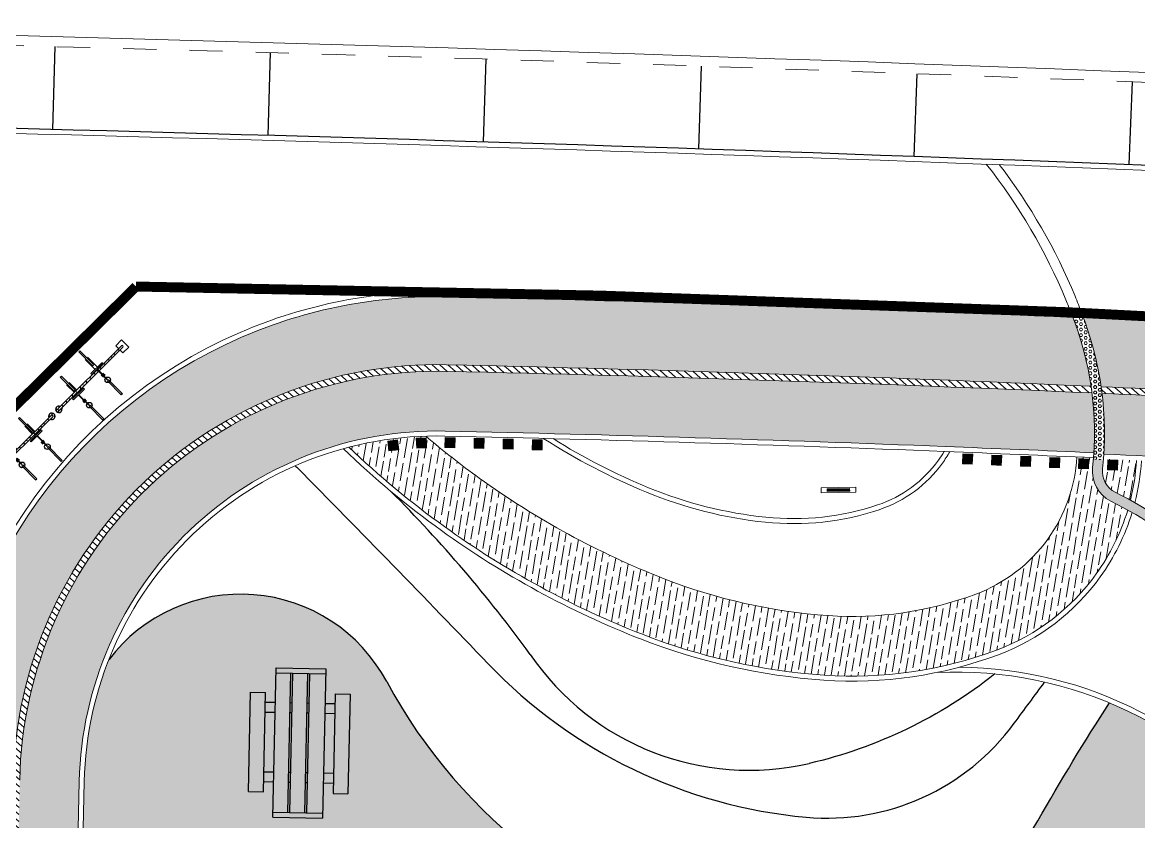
# Model space of a CAD drawing. Header units: inches. Extents: x 685564 to 685654, y 2762991 to 2763113.
# Drawn here: x 685582.05 to 685615.74, y 2763089.32 to 2763113.43 of the extents above; entities that cross this region are included whole.
import ezdxf

# ---------------------------------------------------------------- set-up
doc = ezdxf.new("R2010")
doc.units = ezdxf.units.IN
doc.header["$MEASUREMENT"] = 0
doc.linetypes.add('J24-02000-XREF-ROAD BASE-(180-188)$0$DASHED2', pattern=[0.375, 0.25, -0.125])
doc.linetypes.add('J24-02000-XREF-ROAD BASE-(180-188)$0$X-Road Base$0$1-1', pattern=[0.2, 0.1, -0.1])
for name, color, linetype, lineweight in [('BASE SITE$0$L-HS-PATTERN', 251, 'Continuous', 9), ('H - SEPERATION LINE', 214, 'Continuous', 5), ('HDB -HS- FURNITURE-DT-WOOD', 35, 'Continuous', 25), ('HDB -HS- FURNITURE-SIGNAGE', 10, 'Continuous', 9), ('HDB -HS-BASE- ASPHALT-COLOR (BLUE)', 253, 'Continuous', 9), ('HDB -HS-BASE- ASPHALT-COLOR (RED)', 253, 'Continuous', 9), ('HDB -HS-BASE- ASPHALT-COLOR (WHITE)', 253, 'Continuous', 9), ('HDB -HS-BASE- COLOR CONC. (BIEGE LIGHT)', 253, 'Continuous', 9), ('HDB -HS-BASE- CURB CONC. 10 CM', 150, 'Continuous', 20), ('HDB -HS-BASE- CURB CONC. 15 CM', 34, 'Continuous', 20), ('HDB -HS-BASE- EXISTING R-CURB', 253, 'Continuous', 20), ('HDB -HS-BASE- LIMIT OF WORK', 1, 'Continuous', 9), ('HDB -HS-BASE- SEPERATION LINE', 253, 'Continuous', 9), ('HDB -HS-BASE- TACTILE - (FIBER GLASS)', 253, 'Continuous', 9), ('HDB -PL-LAWN - Ps', 94, 'Continuous', 9), ('J24-02000-XREF-ROAD BASE-(180-188)$0$C-PARKING', 8, 'J24-02000-XREF-ROAD BASE-(180-188)$0$DASHED2', 15), ('J24-02000-XREF-ROAD BASE-(180-188)$0$C-RD-SHY', 253, 'Continuous', 9)]:
    doc.layers.add(name, color=color, linetype=linetype, lineweight=lineweight)
for name, color, linetype in [('BASE SITE$0$LS-SFT-GR BOUN', 1, 'Continuous'), ('HDB -PL-SEPERATION MOWING', 40, 'Continuous'), ('J24-02000-XREF-ROAD BASE-(180-188)$0$C-EXISTING ROAD', 253, 'Continuous'), ('J24-02000-XREF-ROAD BASE-(180-188)$0$C-PARKING LINE', 8, 'J24-02000-XREF-ROAD BASE-(180-188)$0$DASHED2')]:
    doc.layers.add(name, color=color, linetype=linetype)
pattern_1 = [(1e-09, (0, 0), (-1.6e-12, 0.082488919731), [0.047625, -0.09525]), (120.000000001, (0, 0), (-0.071437500017, -0.0412444598669), [0.047625, -0.09525]), (60.000000001, (0.047625, 0), (-0.0714375000186, 0.0412444598641), [0.047625, -0.09525])]
pattern_2 = [(170.39167, (685662.71354, 2762594.4559), (-0.04197171, -0.24793247), []), (260.39167, (685662.03736, 2762594.57037), (0.33368354, -0.31152596), [0.25146, -0.25146]), (260.39167, (685662.1125, 2762594.55766), (0.33368354, -0.31152596), [0.25146, -0.25146]), (170.39167, (685662.03036, 2762594.52905), (-0.41762696, -0.18433897), [-0.6858, 0.0762]), (170.39167, (685662.02337, 2762594.48773), (-0.41762696, -0.18433897), [-0.6858, 0.0762]), (170.39167, (685662.01637, 2762594.4464), (-0.41762696, -0.18433897), [-0.6858, 0.0762]), (170.39167, (685662.00938, 2762594.40509), (-0.41762696, -0.18433897), [-0.6858, 0.0762]), (170.39167, (685662.00238, 2762594.36376), (-0.41762696, -0.18433897), [-0.6858, 0.0762])]
pattern_3 = [(349.39167, (685662.7135, 2762594.4559), (0.1636598, 0.8738057), []), (349.39167, (685662.6726, 2762594.23745), (0.1636598, 0.8738057), []), (259.39167, (685662.7135, 2762594.4559), (0.8738057, -0.1636598), [-0.22225, 0.22225]), (259.39167, (685662.932, 2762594.415), (0.8738057, -0.1636598), [-0.22225, 0.22225]), (259.39167, (685663.1504, 2762594.3741), (0.8738057, -0.1636598), [0.22225, -0.22225]), (259.39167, (685663.3689, 2762594.3332), (0.8738057, -0.1636598), [0.22225, -0.22225]), (349.39167, (685662.6317, 2762594.019), (0.1636598, 0.8738057), [0.22225, -0.22225]), (349.39167, (685662.5908, 2762593.80055), (0.1636598, 0.8738057), [0.22225, -0.22225])]
pattern_4 = [(80.39167, (685662.71354, 2762594.4559), (-0.13042953, 0.42777113), [0.6, -0.12, 0.4, -0.18, 0.54, -0.16])]
pattern_5 = [(138.391672, (685662.71354, 2762594.4559), (-0.10541554, -0.118697626), [])]

# ---------------------------------------------------------------- blocks, each defined once
blk = doc.blocks.new('*U49')
at = {"layer": 'HDB -HS- FURNITURE-SIGNAGE'}
h = blk.add_hatch(dxfattribs=at)
h.set_pattern_fill('GOST_GROUND', color=256, scale=0.002, angle=46)
h.set_pattern_definition([(91, (0, 0), (0.0196479, 0.020346), [0.04]), (91, (0.004168, 0.004316), (0.0196479, 0.020346), [0.04]), (91, (0.008336, 0.008632), (0.0196479, 0.020346), [0.04])])
h.paths.add_polyline_path([(0.225, 0.025), (-0.225, 0.025), (-0.225, -0.025), (0.225, -0.025)])
for points in [[(0.35, 0.05), (-0.35, 0.05), (-0.35, -0.05), (0.35, -0.05)], [(0.225, 0.025), (-0.225, 0.025), (-0.225, -0.025), (0.225, -0.025)]]:
    blk.add_lwpolyline(points, close=True, dxfattribs=at)
blk = doc.blocks.new('BASE SITE$0$MARKERS')
at = {"extrusion": (8.12745e-05, 1.22441e-05, 1)}
blk.add_hatch(color=256, dxfattribs=at).paths.add_polyline_path([(0.022, -0.148), (0.319, -0.104), (0.274, 0.193), (-0.022, 0.148)])
blk.add_lwpolyline([(0.022, -0.148), (0.319, -0.104), (0.274, 0.193), (-0.022, 0.148)], close=True, dxfattribs=at)
blk = doc.blocks.new('BASE SITE$0$bike rack 44-flat-3-flat-1')
at = {"layer": 'BASE SITE$0$LS-SFT-GR BOUN', "ltscale": 50}
for p, q in [((0.575, 0.413), (0.575, 0.319)), ((0.647, 0.413), (0.647, 0.319)), ((-1.222, 0.154), (-1.472, 0.154)), ((-1.472, 0.154), (-1.472, -0.154)), ((-1.048, 0.03), (-1.347, 0.03)), ((-1.222, 0.154), (-1.222, 0.03)), ((-0.748, 0.03), (-1.048, 0.03)), ((-0.449, 0.03), (-0.748, 0.03)), ((-0.15, 0.03), (-0.449, 0.03)), ((-0.358, 0.261), (-0.358, 0.167)), ((-0.286, 0.261), (-0.286, 0.167)), ((-0.036, 0.03), (-0.15, 0.03)), ((0.15, 0.03), (-0.036, 0.03)), ((0.449, 0.03), (0.15, 0.03)), ((0.748, 0.03), (0.449, 0.03)), ((0.557, 0.03), (0.557, 0.067)), ((0.659, 0.03), (0.659, 0.067)), ((1.048, 0.03), (0.748, 0.03)), ((1.347, 0.03), (1.048, 0.03)), ((1.298, 0.048), (1.284, 0.048)), ((1.284, 0.037), (1.298, 0.037)), ((1.409, 0.048), (1.395, 0.048)), ((1.395, 0.037), (1.409, 0.037)), ((-1.472, -0.154), (-1.222, -0.154)), ((-1.347, -0.03), (-1.048, -0.03)), ((-1.222, -0.03), (-1.222, -0.154)), ((-1.048, -0.03), (-0.748, -0.03)), ((-0.748, -0.03), (-0.449, -0.03)), ((-0.449, -0.03), (-0.15, -0.03)), ((-0.375, -0.512), (-0.375, -0.085)), ((-0.274, -0.512), (-0.274, -0.085)), ((-0.15, -0.03), (-0.019, -0.03)), ((-0.019, -0.03), (0.15, -0.03)), ((0.15, -0.03), (0.449, -0.03)), ((0.449, -0.03), (0.748, -0.03)), ((0.557, -0.36), (0.557, -0.03)), ((0.659, -0.36), (0.659, -0.03)), ((0.748, -0.03), (1.048, -0.03)), ((1.048, -0.03), (1.347, -0.03)), ((1.298, -0.037), (1.284, -0.037)), ((1.284, -0.048), (1.298, -0.048)), ((1.409, -0.037), (1.395, -0.037)), ((1.395, -0.048), (1.409, -0.048))]:
    blk.add_line(p, q, dxfattribs=at)
at = {"layer": 'BASE SITE$0$LS-SFT-GR BOUN'}
for points in [[(-0.3, 0.425), (-0.347, 0.425), (-0.347, 1.016), (-0.3, 1.016)], [(0.632, 0.577), (0.585, 0.577), (0.585, 1.168), (0.632, 1.168)], [(-0.312, 0.394), (-0.328, 0.394), (-0.328, -0.023), (-0.312, -0.023)], [(0.62, 0.546), (0.605, 0.546), (0.605, 0.129), (0.62, 0.129)], [(0.833, 0.108), (0.369, 0.108), (0.369, 0.067), (0.833, 0.067)], [(-0.1, -0.045), (-0.564, -0.045), (-0.564, -0.085), (-0.1, -0.085)], [(-0.3, -0.81), (-0.347, -0.81), (-0.347, -0.219), (-0.3, -0.219)], [(0.632, -0.658), (0.585, -0.658), (0.585, -0.067), (0.632, -0.067)]]:
    blk.add_lwpolyline(points, close=True, dxfattribs=at)
at = {"layer": 'BASE SITE$0$LS-SFT-GR BOUN', "flags": 128}
for points in [[(-1.194, -0.003), (-1.195, -0.004), (-1.197, -0.005), (-1.198, -0.005), (-1.2, -0.004), (-1.201, -0.003), (-1.202, -0.002), (-1.202, 0), (-1.202, 0.002), (-1.201, 0.003), (-1.2, 0.004), (-1.198, 0.005), (-1.197, 0.005), (-1.195, 0.004), (-1.194, 0.003), (-1.193, 0.002), (-1.193, 0), (-1.193, -0.001), (-1.193, -0.003), (-1.194, -0.003)], [(-0.895, -0.003), (-0.896, -0.004), (-0.897, -0.005), (-0.899, -0.005), (-0.9, -0.004), (-0.902, -0.003), (-0.902, -0.002), (-0.903, 0), (-0.902, 0.002), (-0.902, 0.003), (-0.9, 0.004), (-0.899, 0.005), (-0.897, 0.005), (-0.896, 0.004), (-0.895, 0.003), (-0.894, 0.002), (-0.893, 0), (-0.893, -0.001), (-0.894, -0.002), (-0.895, -0.003)], [(-0.595, -0.003), (-0.596, -0.004), (-0.597, -0.005), (-0.599, -0.005), (-0.6, -0.004), (-0.602, -0.004), (-0.603, -0.002), (-0.603, -0.001), (-0.603, 0.001), (-0.603, 0.002), (-0.602, 0.003), (-0.6, 0.004), (-0.599, 0.005), (-0.597, 0.004), (-0.596, 0.004), (-0.595, 0.003), (-0.594, 0.001), (-0.594, 0), (-0.594, -0.002), (-0.595, -0.003)], [(-0.295, -0.003), (-0.297, -0.004), (-0.298, -0.005), (-0.3, -0.005), (-0.301, -0.004), (-0.302, -0.004), (-0.303, -0.002), (-0.304, -0.001), (-0.304, 0.001), (-0.303, 0.002), (-0.302, 0.003), (-0.301, 0.004), (-0.3, 0.005), (-0.298, 0.004), (-0.297, 0.004), (-0.296, 0.003), (-0.295, 0.001), (-0.295, 0), (-0.295, -0.002), (-0.295, -0.003)], [(0.004, -0.003), (0.003, -0.004), (0.001, -0.004), (0, -0.005), (-0.002, -0.004), (-0.003, -0.004), (-0.004, -0.002), (-0.005, -0.001), (-0.005, 0.001), (-0.004, 0.002), (-0.003, 0.003), (-0.002, 0.004), (0, 0.005), (0.001, 0.005), (0.003, 0.004), (0.004, 0.003), (0.004, 0.001), (0.005, 0), (0.004, -0.002), (0.004, -0.003)], [(0.303, -0.003), (0.302, -0.004), (0.301, -0.005), (0.299, -0.005), (0.297, -0.004), (0.296, -0.003), (0.295, -0.002), (0.295, -0.001), (0.295, 0.001), (0.295, 0.002), (0.296, 0.003), (0.297, 0.004), (0.299, 0.005), (0.301, 0.005), (0.302, 0.004), (0.303, 0.003), (0.304, 0.001), (0.304, 0), (0.304, -0.002), (0.303, -0.003)], [(0.602, -0.003), (0.601, -0.004), (0.599, -0.005), (0.597, -0.005), (0.596, -0.004), (0.595, -0.003), (0.594, -0.001), (0.594, 0), (0.594, 0.002), (0.595, 0.003), (0.596, 0.004), (0.598, 0.005), (0.599, 0.005), (0.601, 0.004), (0.602, 0.003), (0.603, 0.002), (0.603, 0.001), (0.603, -0.001), (0.603, -0.002), (0.602, -0.003)], [(0.901, -0.003), (0.9, -0.004), (0.898, -0.005), (0.897, -0.005), (0.895, -0.004), (0.894, -0.003), (0.893, -0.001), (0.893, 0), (0.893, 0.002), (0.894, 0.003), (0.895, 0.004), (0.897, 0.005), (0.898, 0.005), (0.9, 0.004), (0.901, 0.003), (0.902, 0.002), (0.903, 0.001), (0.902, -0.001), (0.902, -0.002), (0.901, -0.003)], [(1.2, -0.003), (1.199, -0.004), (1.198, -0.005), (1.196, -0.005), (1.195, -0.004), (1.193, -0.003), (1.193, -0.001), (1.192, 0), (1.193, 0.002), (1.194, 0.003), (1.195, 0.004), (1.196, 0.005), (1.198, 0.005), (1.199, 0.004), (1.2, 0.003), (1.201, 0.002), (1.202, 0.001), (1.202, -0.001), (1.201, -0.002), (1.2, -0.003)]]:
    blk.add_lwpolyline(points, dxfattribs=at)
at = {"layer": 'BASE SITE$0$LS-SFT-GR BOUN', "ltscale": 50}
for centre in [(-0.326, 0.406), (0.607, 0.558)]:
    blk.add_circle(centre, 0.0845, dxfattribs=at)
for centre, radius, start, end in [((-1.347, 0), 0.0296, 90.0019, 270.0019), ((-1.048, 0), 0.0296, 270.0019, 90.0019), ((-0.748, 0), 0.0296, 90.0019, 270.0019), ((-0.449, 0), 0.0296, 270.0019, 90.0019), ((-0.15, 0), 0.0296, 90.0019, 270.0019), ((0.15, 0), 0.0296, 270.0019, 90.0019), ((0.449, 0), 0.0296, 90.0019, 270.0019), ((0.748, 0), 0.0296, 270.0019, 90.0019), ((1.048, 0), 0.0296, 90.0019, 270.0019), ((1.347, 0), 0.0974, 197.7052, 162.2986), ((1.284, 0.043), 0.00546, 90.0019, 270.0019), ((1.298, 0.043), 0.00546, 270.0019, 90.0019), ((1.347, 0), 0.0296, 270.0019, 90.0019), ((1.395, 0.043), 0.00546, 90.0019, 270.0019), ((1.409, 0.043), 0.00546, 270.0019, 90.0019), ((1.284, -0.043), 0.00546, 90.0019, 270.0019), ((1.298, -0.043), 0.00546, 270.0019, 90.0019), ((1.395, -0.043), 0.00546, 90.0019, 270.0019), ((1.409, -0.043), 0.00546, 270.0019, 90.0019)]:
    blk.add_arc(centre, radius, start, end, dxfattribs=at)
blk = doc.blocks.new('BASE SITE$0$bike rack 44-flat-4-flat-1')
at = {"layer": 'BASE SITE$0$LS-SFT-GR BOUN', "ltscale": 50}
for p, q in [((-0.497, 0.413), (-0.497, 0.319)), ((-0.425, 0.413), (-0.425, 0.319)), ((-1.26, 0.048), (-1.245, 0.048)), ((-1.245, 0.037), (-1.26, 0.037)), ((-1.197, 0.03), (-0.898, 0.03)), ((-1.149, 0.048), (-1.135, 0.048)), ((-1.135, 0.037), (-1.149, 0.037)), ((-0.898, 0.03), (-0.599, 0.03)), ((-0.599, 0.03), (-0.299, 0.03)), ((-0.509, 0.03), (-0.509, 0.067)), ((-0.408, 0.03), (-0.408, 0.067)), ((-0.299, 0.03), (0, 0.03)), ((0, 0.03), (0.186, 0.03)), ((0.186, 0.03), (0.299, 0.03)), ((0.299, 0.03), (0.599, 0.03)), ((0.435, 0.261), (0.435, 0.167)), ((0.507, 0.261), (0.507, 0.167)), ((0.599, 0.03), (0.898, 0.03)), ((0.898, 0.03), (1.197, 0.03)), ((1.197, 0.03), (1.496, 0.03)), ((1.372, 0.154), (1.621, 0.154)), ((1.372, 0.154), (1.372, 0.03)), ((1.621, 0.154), (1.621, -0.154)), ((-1.26, -0.037), (-1.245, -0.037)), ((-1.245, -0.048), (-1.26, -0.048)), ((-0.898, -0.03), (-1.197, -0.03)), ((-1.149, -0.037), (-1.135, -0.037)), ((-1.135, -0.048), (-1.149, -0.048)), ((-0.599, -0.03), (-0.898, -0.03)), ((-0.299, -0.03), (-0.599, -0.03)), ((-0.509, -0.36), (-0.509, -0.03)), ((-0.408, -0.36), (-0.408, -0.03)), ((0, -0.03), (-0.299, -0.03)), ((0.168, -0.03), (0, -0.03)), ((0.299, -0.03), (0.168, -0.03)), ((0.599, -0.03), (0.299, -0.03)), ((0.424, -0.512), (0.424, -0.085)), ((0.525, -0.512), (0.525, -0.085)), ((0.898, -0.03), (0.599, -0.03)), ((1.197, -0.03), (0.898, -0.03)), ((1.496, -0.03), (1.197, -0.03)), ((1.372, -0.03), (1.372, -0.154)), ((1.621, -0.154), (1.372, -0.154))]:
    blk.add_line(p, q, dxfattribs=at)
at = {"layer": 'BASE SITE$0$LS-SFT-GR BOUN'}
for points in [[(-0.483, 0.577), (-0.436, 0.577), (-0.436, 1.168), (-0.483, 1.168)], [(0.45, 0.425), (0.497, 0.425), (0.497, 1.016), (0.45, 1.016)], [(-0.471, 0.546), (-0.455, 0.546), (-0.455, 0.129), (-0.471, 0.129)], [(0.462, 0.394), (0.477, 0.394), (0.477, -0.023), (0.462, -0.023)], [(-0.683, 0.108), (-0.219, 0.108), (-0.219, 0.067), (-0.683, 0.067)], [(-0.483, -0.658), (-0.436, -0.658), (-0.436, -0.067), (-0.483, -0.067)], [(0.25, -0.044), (0.713, -0.044), (0.713, -0.085), (0.25, -0.085)], [(0.45, -0.81), (0.497, -0.81), (0.497, -0.219), (0.45, -0.219)]]:
    blk.add_lwpolyline(points, close=True, dxfattribs=at)
at = {"layer": 'BASE SITE$0$LS-SFT-GR BOUN', "flags": 128}
for points in [[(-1.051, -0.003), (-1.049, -0.004), (-1.048, -0.005), (-1.046, -0.005), (-1.045, -0.004), (-1.044, -0.003), (-1.043, -0.002), (-1.043, 0), (-1.043, 0.002), (-1.044, 0.003), (-1.045, 0.004), (-1.047, 0.005), (-1.048, 0.005), (-1.05, 0.004), (-1.051, 0.003), (-1.052, 0.002), (-1.052, 0), (-1.052, -0.001), (-1.051, -0.003), (-1.051, -0.003)], [(-0.751, -0.003), (-0.75, -0.004), (-0.749, -0.005), (-0.747, -0.005), (-0.746, -0.004), (-0.745, -0.003), (-0.744, -0.001), (-0.744, 0), (-0.744, 0.002), (-0.745, 0.003), (-0.746, 0.004), (-0.747, 0.005), (-0.749, 0.005), (-0.75, 0.004), (-0.752, 0.003), (-0.752, 0.002), (-0.753, 0), (-0.753, -0.001), (-0.752, -0.002), (-0.751, -0.003)], [(-0.452, -0.003), (-0.451, -0.004), (-0.449, -0.005), (-0.448, -0.005), (-0.446, -0.004), (-0.445, -0.003), (-0.445, -0.002), (-0.444, 0), (-0.445, 0.002), (-0.445, 0.003), (-0.446, 0.004), (-0.448, 0.005), (-0.45, 0.005), (-0.451, 0.004), (-0.452, 0.003), (-0.453, 0.002), (-0.454, 0), (-0.453, -0.001), (-0.453, -0.003), (-0.452, -0.003)], [(-0.153, -0.003), (-0.152, -0.004), (-0.151, -0.005), (-0.149, -0.005), (-0.148, -0.004), (-0.147, -0.004), (-0.146, -0.002), (-0.145, -0.001), (-0.145, 0.001), (-0.146, 0.002), (-0.146, 0.003), (-0.148, 0.004), (-0.149, 0.005), (-0.151, 0.005), (-0.152, 0.004), (-0.153, 0.003), (-0.154, 0.001), (-0.154, 0), (-0.154, -0.002), (-0.153, -0.003)], [(0.146, -0.003), (0.147, -0.004), (0.148, -0.004), (0.15, -0.005), (0.151, -0.004), (0.153, -0.004), (0.154, -0.002), (0.154, -0.001), (0.154, 0.001), (0.154, 0.002), (0.153, 0.003), (0.151, 0.004), (0.15, 0.005), (0.148, 0.005), (0.147, 0.004), (0.146, 0.003), (0.145, 0.001), (0.145, 0), (0.145, -0.002), (0.146, -0.003)], [(0.445, -0.003), (0.446, -0.004), (0.448, -0.004), (0.449, -0.005), (0.451, -0.004), (0.452, -0.003), (0.453, -0.002), (0.454, -0.001), (0.454, 0.001), (0.453, 0.002), (0.452, 0.003), (0.451, 0.004), (0.449, 0.005), (0.448, 0.005), (0.446, 0.004), (0.445, 0.003), (0.444, 0.001), (0.444, 0), (0.445, -0.002), (0.445, -0.003)], [(0.744, -0.003), (0.745, -0.004), (0.747, -0.004), (0.748, -0.005), (0.75, -0.004), (0.751, -0.004), (0.752, -0.002), (0.753, -0.001), (0.753, 0.001), (0.752, 0.002), (0.751, 0.003), (0.75, 0.004), (0.749, 0.005), (0.747, 0.005), (0.746, 0.004), (0.744, 0.003), (0.744, 0.001), (0.744, 0), (0.744, -0.002), (0.744, -0.003)], [(1.044, -0.003), (1.046, -0.004), (1.047, -0.005), (1.049, -0.005), (1.05, -0.004), (1.051, -0.003), (1.052, -0.001), (1.052, 0), (1.052, 0.002), (1.051, 0.003), (1.05, 0.004), (1.049, 0.005), (1.047, 0.005), (1.045, 0.004), (1.044, 0.003), (1.043, 0.002), (1.043, 0.001), (1.043, -0.001), (1.044, -0.002), (1.044, -0.003)], [(1.344, -0.003), (1.345, -0.004), (1.346, -0.005), (1.348, -0.005), (1.349, -0.004), (1.35, -0.003), (1.351, -0.001), (1.351, 0), (1.351, 0.002), (1.35, 0.003), (1.349, 0.004), (1.348, 0.005), (1.346, 0.005), (1.345, 0.004), (1.343, 0.003), (1.343, 0.002), (1.342, 0.001), (1.342, -0.001), (1.343, -0.002), (1.344, -0.003)]]:
    blk.add_lwpolyline(points, dxfattribs=at)
at = {"layer": 'BASE SITE$0$LS-SFT-GR BOUN', "ltscale": 50}
for centre in [(-0.457, 0.558), (0.475, 0.406)]:
    blk.add_circle(centre, 0.0845, dxfattribs=at)
for centre, radius, start, end in [((-1.197, 0), 0.0974, 17.7052, 342.2986), ((-1.26, 0.043), 0.00546, 90.0019, 270.0019), ((-1.245, 0.043), 0.00546, 270.0019, 90.0019), ((-1.197, 0), 0.0296, 90.0019, 270.0019), ((-1.149, 0.043), 0.00546, 90.0019, 270.0019), ((-1.135, 0.043), 0.00546, 270.0019, 90.0019), ((-0.898, 0), 0.0296, 270.0019, 90.0019), ((-0.599, 0), 0.0296, 90.0019, 270.0019), ((-0.299, 0), 0.0296, 270.0019, 90.0019), ((0, 0), 0.0296, 90.0019, 270.0019), ((0.299, 0), 0.0296, 270.0019, 90.0019), ((0.599, 0), 0.0296, 90.0019, 270.0019), ((0.898, 0), 0.0296, 270.0019, 90.0019), ((1.197, 0), 0.0296, 90.0019, 270.0019), ((1.496, 0), 0.0296, 270.0019, 90.0019), ((-1.26, -0.043), 0.00546, 90.0019, 270.0019), ((-1.245, -0.043), 0.00546, 270.0019, 90.0019), ((-1.149, -0.043), 0.00546, 90.0019, 270.0019), ((-1.135, -0.043), 0.00546, 270.0019, 90.0019)]:
    blk.add_arc(centre, radius, start, end, dxfattribs=at)
blk = doc.blocks.new('BASE SITE$0$SE1')
at = {"layer": 'HDB -HS- FURNITURE-DT-WOOD'}
for p, q in [((-0.5, 1), (0.5, 1)), ((-0.5, 0.85), (0.5, 0.85)), ((-0.75, 0.75), (0.75, 0.75)), ((-0.7, 0.6), (0.7, 0.6)), ((-0.7, 0.58), (0.7, 0.58)), ((-0.7, 0.43), (0.7, 0.43)), ((-0.7, 0.41), (0.7, 0.41)), ((0.75, 0.25), (-0.75, 0.25)), ((0.5, 0.15), (-0.5, 0.15)), ((0.5, 0), (-0.5, 0))]:
    blk.add_line(p, q, dxfattribs=at)
for points in [[(-0.5, 1), (-0.5, 0.85)], [(0.5, 1), (0.5, 0.85)], [(-0.4, 0.75), (-0.4, 0.85)], [(-0.3, 0.75), (-0.3, 0.85)], [(0.3, 0.75), (0.3, 0.85)], [(0.4, 0.75), (0.4, 0.85)], [(-0.75, 0.75), (-0.75, 0.25)], [(-0.7, 0.75), (-0.7, 0.25)], [(0.7, 0.75), (0.7, 0.25)], [(0.75, 0.75), (0.75, 0.25)], [(-0.4, 0.58), (-0.4, 0.6)], [(-0.3, 0.58), (-0.3, 0.6)], [(0.3, 0.58), (0.3, 0.6)], [(0.4, 0.58), (0.4, 0.6)], [(-0.4, 0.41), (-0.4, 0.43)], [(-0.3, 0.41), (-0.3, 0.43)], [(0.3, 0.41), (0.3, 0.43)], [(0.4, 0.41), (0.4, 0.43)], [(-0.4, 0.15), (-0.4, 0.25)], [(-0.3, 0.15), (-0.3, 0.25)], [(0.3, 0.15), (0.3, 0.25)], [(0.4, 0.15), (0.4, 0.25)], [(-0.5, 0.15), (-0.5, 0)], [(0.5, 0.15), (0.5, 0)]]:
    blk.add_lwpolyline(points, dxfattribs=at)

msp = doc.modelspace()

# ---------------------------------------------------------------- hatches: boundary and pattern name
at = {"layer": 'HDB -HS-BASE- ASPHALT-COLOR (BLUE)'}
h = msp.add_hatch(dxfattribs=at)
h.set_pattern_fill('BOX', color=256, scale=0.035, angle=224)
h.set_pattern_definition(pattern_3)
h.paths.add_polyline_path([(685594.857, 2763103.104, -0.005559), (685614.306, 2763102.455, 0.056241), (685613.754, 2763104.531, 0.005375), (685594.902, 2763105.153, 0.1078), (685588.69, 2763103.942, 0.293585), (685579.725, 2763090.623), (685578.166, 2763017.308), (685580.174, 2763015.318), (685581.775, 2763090.579, -0.414503)])
h = msp.add_hatch(dxfattribs=at)
h.set_pattern_fill('BOX', color=256, scale=0.035, angle=224)
h.set_pattern_definition(pattern_3)
h.paths.add_polyline_path([(685614.076, 2763104.517, -0.054593), (685614.61, 2763102.441, -0.001573), (685620.112, 2763102.177, -0.40059), (685632.258, 2763089.337, -0.000516), (685632.059, 2763052.672, -0.002999), (685631.893, 2763030.165, 0.003689), (685631.823, 2763015.737), (685633.87, 2763017.802, -0.003161), (685633.943, 2763030.139, 0.002998), (685634.109, 2763052.664, 0.000516), (685634.308, 2763089.328, 0.40059), (685620.217, 2763104.224, 0.001752)])
at = {"layer": 'HDB -HS-BASE- ASPHALT-COLOR (RED)'}
h = msp.add_hatch(dxfattribs=at)
h.set_pattern_fill('BRSTONE', color=256, scale=0.03, angle=135)
h.set_pattern_definition(pattern_2)
h.paths.add_polyline_path([(685594.812, 2763101.104, -0.004322), (685609.9, 2763100.638, -0.001287), (685614.392, 2763100.449, 0.04721), (685614.334, 2763102.253, 0.005569), (685594.852, 2763102.904, 0.414503), (685581.975, 2763090.575), (685580.37, 2763015.124), (685582.133, 2763013.376), (685583.774, 2763090.537, -0.414503)])
h = msp.add_hatch(dxfattribs=at)
h.set_pattern_fill('BRSTONE', color=256, scale=0.03, angle=135)
h.set_pattern_definition(pattern_2)
h.paths.add_polyline_path([(685632.058, 2763089.338, 0.40059), (685620.102, 2763101.977, 0.001563), (685614.637, 2763102.24, -0.04658), (685614.69, 2763100.41, -0.001525), (685620.01, 2763100.154, -0.40059), (685630.258, 2763089.321, -0.000516), (685630.059, 2763052.665, -0.002998), (685629.894, 2763030.189, 0.004201), (685629.83, 2763013.727), (685631.624, 2763015.536, -0.00374), (685631.693, 2763030.167, 0.002999), (685631.859, 2763052.673, 0.000516)])
at = {"layer": 'HDB -HS-BASE- ASPHALT-COLOR (WHITE)'}
h = msp.add_hatch(dxfattribs=at)
h.set_pattern_fill('ANSI31', color=256, scale=0.05, angle=58)
h.set_pattern_definition(pattern_5)
h.paths.add_polyline_path([(685581.975, 2763090.575, -0.414503), (685594.852, 2763102.904, -0.005569), (685614.334, 2763102.253, 0.005306), (685614.306, 2763102.455, 0.005559), (685594.857, 2763103.104, 0.414499), (685581.775, 2763090.579), (685580.174, 2763015.318), (685580.37, 2763015.124)])
h = msp.add_hatch(dxfattribs=at)
h.set_pattern_fill('ANSI31', color=256, scale=0.05, angle=58)
h.set_pattern_definition(pattern_5)
edge = h.paths.add_edge_path()
edge.add_arc((686609.564, 2763018.206), 977.943, 179.299129, 180.156355)
edge.add_line((685631.624, 2763015.537), (685631.823, 2763015.739))
edge.add_arc((686609.564, 2763018.206), 977.743, 179.299129, 180.144595, ccw=False)
edge.add_arc((683754.738, 2763055.21), 1877.323, 359.235649, 359.922721)
edge.add_arc((667863.193, 2763167.423), 17769.236, 359.630007, 359.7482154)
edge.add_arc((685619.458, 2763089.393), 12.8, 359.7482, 447.0705)
edge.add_arc((685575.382, 2762228.124), 875.196, 87.07045, 87.431042)
edge.add_arc((685604.866, 2763101.041), 9.844, 366.9939, 368.1764, ccw=False)
edge.add_arc((685575.382, 2762228.124), 874.996, 87.07045, 87.428697, ccw=False)
edge.add_arc((685619.458, 2763089.393), 12.6, -0.2518, 87.0705, ccw=False)
edge.add_arc((667863.193, 2763167.423), 17769.036, 359.630007, 359.7482154, ccw=False)
edge.add_arc((683754.665, 2763055.21), 1877.195, 359.235656, 359.922732, ccw=False)
edge.add_arc((685631.894, 2763030.166), 0.201, 179.2357, 179.299)
at = {"layer": 'HDB -HS-BASE- COLOR CONC. (BIEGE LIGHT)'}
h = msp.add_hatch(dxfattribs=at)
h.set_pattern_fill('MUDSTONE', color=256, scale=2, angle=45, pattern_type=2)
h.set_pattern_definition(pattern_4)
h.paths.add_polyline_path([(685610.825, 2763096.185, -0.107107), (685606.371, 2763095.539, -0.076001), (685601.421, 2763096.651, -0.062871), (685595.843, 2763099.685, -0.020262), (685594.226, 2763100.951, 0.055145), (685591.908, 2763100.618, 0.034554), (685594.791, 2763098.224, 0.062871), (685600.766, 2763094.974, 0.076001), (685606.247, 2763093.743, 0.107107), (685611.455, 2763094.499, 0.14843), (685614.462, 2763096.795, 0.082985), (685615.411, 2763098.721, 0.011155), (685614.9, 2763098.991, -0.402572), (685614.435, 2763100.297, 0.000159), (685613.88, 2763100.321, -0.14214), (685613.001, 2763097.847, -0.14843)])
h = msp.add_hatch(dxfattribs=at)
h.set_pattern_fill('MUDSTONE', color=256, scale=2, angle=45, pattern_type=2)
h.set_pattern_definition(pattern_4)
h.paths.add_polyline_path([(685614.679, 2763100.26, -0.007704), (685614.651, 2763099.958, 0.312507), (685615.034, 2763099.259, -0.009776), (685615.493, 2763099.018, 0.046574), (685615.677, 2763100.215, 0.000286)])
at = {"layer": 'HDB -HS-BASE- TACTILE - (FIBER GLASS)'}
h = msp.add_hatch(dxfattribs=at)
h.set_pattern_fill('HEX', color=256, scale=0.015)
h.set_pattern_definition(pattern_1)
edge = h.paths.add_edge_path()
edge.add_arc((685604.866, 2763101.041), 9.844, -4.6912, 21.6413, ccw=False)
edge.add_arc((685575.382, 2762228.124), 872.996, 87.420153, 87.439856)
edge.add_arc((685604.829, 2763101.045), 9.581, 355.2378, 382.3238)
edge.add_line((685613.692, 2763104.684), (685614.016, 2763104.671))
h = msp.add_hatch(dxfattribs=at)
h.set_pattern_fill('HEX', color=256, scale=0.015)
h.set_pattern_definition(pattern_1)
edge = h.paths.add_edge_path()
edge.add_line((685614.334, 2763102.253), (685614.637, 2763102.24))
edge.add_arc((685604.866, 2763101.041), 9.844, -3.5268, 6.9939, ccw=False)
edge.add_line((685614.692, 2763100.435), (685614.392, 2763100.449))
edge.add_arc((685604.829, 2763101.045), 9.581, 356.4344, 367.2462)
edge = h.paths.add_edge_path()
edge.add_line((685613.773, 2763104.48), (685614.095, 2763104.466))
edge.add_arc((685604.866, 2763101.041), 9.844, 8.1764, 20.3596, ccw=False)
edge.add_line((685614.61, 2763102.441), (685614.306, 2763102.455))
edge.add_arc((685604.829, 2763101.045), 9.581, 8.4622, 21.0117)
h = msp.add_hatch(dxfattribs=at)
h.set_pattern_fill('HEX', color=256, scale=0.015)
h.set_pattern_definition(pattern_1)
edge = h.paths.add_edge_path()
edge.add_line((685598.712, 2763010.655), (685598.392, 2763010.66))
edge.add_arc((685605.486, 2763007.959), 7.59, 136.963, 159.1552, ccw=False)
edge.add_arc((685588.498, 2763034.257), 24.017, 294.0465, 298.4461, ccw=False)
edge.add_arc((685594.698, 2763020.36), 8.8, 194.4714, 294.0465, ccw=False)
edge.add_arc((685609.433, 2763024.163), 24.017, 178.8261, 194.4714, ccw=False)
edge.add_arc((685630.102, 2763023.739), 44.691, 164.9812, 178.8261, ccw=False)
edge.add_arc((685659.533, 2763015.843), 75.163, 154.25893, 164.98121, ccw=False)
edge.add_arc((685659.533, 2763015.843), 75.163, 143.53665, 154.25893, ccw=False)
edge.add_arc((685635.026, 2763033.953), 44.691, 129.6918, 143.5366, ccw=False)
edge.add_arc((685621.823, 2763049.861), 24.017, 114.0465, 129.6918, ccw=False)
edge.add_arc((685615.622, 2763063.757), 8.8, 14.4714, 114.0465, ccw=False)
edge.add_arc((685600.888, 2763059.954), 24.017, -1.1739, 14.4714, ccw=False)
edge.add_arc((685580.219, 2763060.378), 44.691, 352.0667, 358.8261, ccw=False)
edge.add_arc((685569.559, 2763069.131), 56.913, 344.8013, 381.0221)
edge.add_arc((685603.416, 2763082.132), 20.646, 21.0497, 36.8277)
edge.add_arc((685609.1, 2763087.393), 12.968, 33.2722, 63.4347)
edge.add_arc((685615.347, 2763099.885), 1, 173.4015, 243.4347, ccw=False)
edge.add_arc((685604.829, 2763101.045), 9.581, 353.7431, 355.2379)
edge.add_arc((685575.382, 2762228.124), 872.996, 87.420156, 87.439859, ccw=False)
edge.add_arc((685604.866, 2763101.041), 9.844, 353.7312, 355.3088, ccw=False)
edge.add_arc((685615.347, 2763099.885), 0.7, 173.4015, 243.4347)
edge.add_arc((685609.1, 2763087.393), 13.268, 33.2722, 63.4347, ccw=False)
edge.add_arc((685603.444, 2763082.144), 20.916, 21.0438, 36.7937, ccw=False)
edge.add_arc((685569.559, 2763069.131), 57.213, -17.6839, 21.0221, ccw=False)
edge.add_arc((685580.219, 2763060.378), 44.691, 344.9812, 348.87, ccw=False)
edge.add_arc((685550.788, 2763068.274), 75.163, 334.25893, 344.98121, ccw=False)
edge.add_arc((685550.788, 2763068.274), 75.163, 323.53665, 334.25893, ccw=False)
edge.add_arc((685575.295, 2763050.165), 44.691, 309.6918, 323.5366, ccw=False)
edge.add_arc((685588.498, 2763034.257), 24.017, 302.8619, 309.6918, ccw=False)
edge.add_arc((685605.486, 2763007.959), 7.29, 122.8619, 158.2945)
edge = h.paths.add_edge_path(flags=16)
edge.add_arc((685588.498, 2763034.257), 23.717, 294.0465, 309.6918)
edge.add_arc((685575.295, 2763050.165), 44.391, 309.6918, 323.5366)
edge.add_arc((685550.788, 2763068.274), 74.863, 323.53665, 334.25893)
edge.add_arc((685550.788, 2763068.274), 74.863, 334.25893, 344.98121)
edge.add_arc((685580.219, 2763060.378), 44.391, 344.9812, 358.8261)
edge.add_arc((685600.888, 2763059.954), 23.717, 358.8261, 374.4714)
edge.add_arc((685615.622, 2763063.757), 8.5, 14.4714, 114.0465)
edge.add_arc((685621.823, 2763049.861), 23.717, 114.0465, 129.6918)
edge.add_arc((685635.026, 2763033.953), 44.391, 129.6918, 143.5366)
edge.add_arc((685659.533, 2763015.843), 74.863, 143.53665, 154.25893)
edge.add_arc((685659.533, 2763015.843), 74.863, 154.25893, 164.98121)
edge.add_arc((685630.102, 2763023.739), 44.391, 164.9812, 178.8261)
edge.add_arc((685609.433, 2763024.163), 23.717, 178.8261, 194.4714)
edge.add_arc((685594.698, 2763020.36), 8.5, 194.4714, 294.0465)
at = {"layer": 'HDB -PL-LAWN - Ps'}
h = msp.add_hatch(dxfattribs=at)
h.set_pattern_fill('GRASS', color=256, scale=0.035)
h.set_pattern_definition([(90, (0, 0), (-0.62861792839, 0.62861792841), [0.1666875, -1.0905483568]), (45, (0, 0), (-0.62861792846, 0.6286179285), [0.1666875, -0.7223125]), (135, (0, 0), (-0.6286179285, -0.62861792846), [0.1666875, -0.7223125])])
h.paths.add_polyline_path([(685617.409, 2763084.61, -0.775478), (685619.038, 2763073.103, -0.048959), (685620.79, 2763072.26, 0.593888), (685625.218, 2763075.289, 0.134277), (685619.952, 2763088.922, 0.135634), (685614.865, 2763092.905, 0.015061), (685612.701, 2763089.35, -0.326331), (685603.936, 2763085.399, -0.221126), (685593.05, 2763093.551, 0.546155), (685584.662, 2763094.208, 0.088664), (685583.924, 2763090.533), (685583.787, 2763084.095, 0.534465), (685586.813, 2763082.903, -0.341127), (685606.584, 2763081.924, -0.013186), (685608.822, 2763083.046, -0.151769)])
h.paths.add_polyline_path([(685607.086, 2763051.298, -0.046297), (685610.497, 2763057.421, -0.246462), (685604.588, 2763054.506, -0.210076), (685591.729, 2763037.262, 0.349371), (685606.87, 2763037.441, -0.202787)])

# ---------------------------------------------------------------- linework, layer by layer
at = {"layer": 'H - SEPERATION LINE'}
for points in [[(685613.692, 2763104.684, 0.009015), (685613.546, 2763105.057, 0.068981), (685611.145, 2763109.152)], [(685611.537, 2763109.138, -0.065356), (685613.823, 2763105.172, -0.011786), (685614.017, 2763104.67, -0.009876)]]:
    msp.add_lwpolyline(points, format="xyb", dxfattribs=at)
at = {"layer": 'HDB -HS-BASE- CURB CONC. 10 CM'}
for points in [[(685579.576, 2763090.67), (685579.771, 2763099.817), (685585.486, 2763105.462, -0.002816), (685594.572, 2763105.307)], [(685579.712, 2763092.353), (685579.87, 2763099.774), (685585.526, 2763105.362, -0.002359), (685593.138, 2763105.238)]]:
    msp.add_lwpolyline(points, format="xyb", dxfattribs=at)
at = {"layer": 'HDB -HS-BASE- CURB CONC. 15 CM'}
for p, q in [((685614.011, 2763104.52), (685613.776, 2763104.53)), ((685613.782, 2763104.68), (685614.017, 2763104.67))]:
    msp.add_line(p, q, dxfattribs=at)
for points in [[(685613.782, 2763104.68, 0.005382), (685594.906, 2763105.303, 0.1078), (685588.63, 2763104.08, 0.293585), (685579.575, 2763090.626), (685578.019, 2763017.454)], [(685613.776, 2763104.53, 0.005382), (685594.902, 2763105.153, 0.1078), (685588.69, 2763103.942, 0.293585), (685579.725, 2763090.623), (685578.166, 2763017.308)], [(685614.392, 2763100.449, 0.001287), (685609.9, 2763100.638, 0.004322), (685594.812, 2763101.104, 0.414503), (685583.774, 2763090.537), (685582.133, 2763013.376)], [(685614.385, 2763100.299, 0.001287), (685609.894, 2763100.488, 0.004322), (685594.809, 2763100.954, 0.414503), (685583.924, 2763090.533), (685582.28, 2763013.23)], [(685597.776, 2763100.883, 0.045089), (685600.895, 2763099.258, 0.07203), (685604.479, 2763098.355, 0.106554), (685607.914, 2763098.733, 0.157579), (685609.82, 2763100.136, 0.026719), (685610.042, 2763100.482, 0.106554)], [(685598.069, 2763100.876, 0.041857), (685600.952, 2763099.396, 0.07203), (685604.495, 2763098.505, 0.106554), (685607.866, 2763098.875, 0.157579), (685609.699, 2763100.224, 0.021443), (685609.873, 2763100.489, 0.023047)], [(685591.738, 2763100.573, 0.035392), (685594.704, 2763098.102, 0.062871), (685600.711, 2763094.834, 0.076001), (685606.237, 2763093.593, 0.107107), (685611.508, 2763094.359, 0.14843), (685614.583, 2763096.708, 0.081709), (685615.545, 2763098.645, 0.082985)], [(685591.908, 2763100.618, 0.034554), (685594.791, 2763098.224, 0.062871), (685600.766, 2763094.974, 0.076001), (685606.247, 2763093.743, 0.107107), (685611.455, 2763094.499, 0.14843), (685614.462, 2763096.795, 0.082985), (685615.411, 2763098.721, 0.000292)], [(685629.83, 2763013.727, -0.004201), (685629.894, 2763030.189, 0.002998), (685630.059, 2763052.665, 0.000516), (685630.258, 2763089.321, 0.40059), (685620.01, 2763100.154, 0.001524), (685614.692, 2763100.41)], [(685615.493, 2763099.018, 0.046574), (685615.677, 2763100.215, 0.000292)], [(685615.629, 2763098.943, 0.048167), (685615.826, 2763100.208, 0.045622)], [(685625.218, 2763075.289, 0.134272), (685619.952, 2763088.922, 0.2496), (685609.662, 2763093.826, 0.23097)], [(685625.367, 2763075.305, 0.134273), (685620.073, 2763089.011, 0.234779), (685610.343, 2763093.987)]]:
    msp.add_lwpolyline(points, format="xyb", dxfattribs=at)
at = {"layer": 'HDB -HS-BASE- EXISTING R-CURB'}
msp.add_lwpolyline([(685641.434, 2763052.63), (685641.571, 2763082.091), (685644.101, 2763084.62), (685644.13, 2763094.542, -0.23914), (685651.653, 2763109.203, 0.707102), (685651.466, 2763109.835, 0.000715), (685644.109, 2763110.215), (685641.489, 2763107.841, 0.006328), (685576.414, 2763110.212), (685573.975, 2763112.77, 0.000804), (685565.698, 2763112.945, 0.634213), (685565.417, 2763112.378, -0.174664), (685570.184, 2763098.209), (685570.002, 2763089.646), (685572.449, 2763087.093), (685571.017, 2763019.783, 0.006259)], format="xyb", dxfattribs=at)
at = {"layer": 'HDB -HS-BASE- LIMIT OF WORK', "lineweight": 0, "const_width": 0.3}
msp.add_lwpolyline([(685634.02, 2763017.954), (685627.19, 2763011.063), (685585.04, 2763010.495), (685578.022, 2763017.451), (685578.065, 2763019.633), (685579.771, 2763099.817), (685585.486, 2763105.462, -0.012019), (685627.636, 2763103.963), (685634.546, 2763096.484, 0.014643), (685634.48, 2763094.629, -0.00059), (685634.259, 2763052.663, -0.002998), (685634.093, 2763030.137, 0.003122)], format="xyb", close=True, dxfattribs=at)
at = {"layer": 'HDB -HS-BASE- SEPERATION LINE'}
for points in [[(685598.398, 2763010.675, -0.096602), (685599.938, 2763013.139, -0.019199), (685598.284, 2763012.324, -0.464053), (685586.178, 2763018.161, -0.068372), (685585.421, 2763024.655, -0.060483), (685586.938, 2763035.32, -0.046819), (685591.829, 2763048.486, -0.046819), (685599.084, 2763060.513, -0.060483), (685606.484, 2763068.342, -0.068372), (685612.037, 2763071.793, -0.464053), (685624.143, 2763065.956, -0.068372), (685624.9, 2763059.462, -0.029502), (685624.482, 2763054.21, 0.159372), (685622.684, 2763089.547, 0.068954), (685619.942, 2763094.507, 0.132374), (685614.9, 2763098.991, -0.315458), (685614.353, 2763100, 0.125352), (685613.692, 2763104.684)], [(685614.017, 2763104.67, -0.122332), (685614.651, 2763099.966, 0.315458), (685615.034, 2763099.259, -0.132374), (685620.193, 2763094.671, -0.06883), (685622.964, 2763089.655, -0.170511), (685624.069, 2763051.751, -0.01697), (685623.383, 2763048.797, -0.046819), (685618.492, 2763035.631, -0.046819), (685611.236, 2763023.605, -0.060483), (685603.836, 2763015.776, -0.02981), (685601.53, 2763014.083, 0.154938), (685598.722, 2763010.679, 0.154938)], [(685614.334, 2763102.253, 0.005569), (685594.852, 2763102.904)], [(685614.306, 2763102.455, 0.005559), (685594.857, 2763103.104)], [(685632.258, 2763089.337, 0.40059), (685620.112, 2763102.177, 0.001573), (685614.61, 2763102.441, 0.001573)], [(685632.058, 2763089.338, 0.40059), (685620.102, 2763101.977, 0.001563), (685614.637, 2763102.24, 0.001563)], [(685594.226, 2763100.951, 0.020262), (685595.843, 2763099.685, 0.062871), (685601.421, 2763096.651, 0.076001), (685606.371, 2763095.539, 0.107107), (685610.825, 2763096.185, 0.14843), (685613.001, 2763097.847, 0.14214), (685613.88, 2763100.321, 0.107107)]]:
    msp.add_lwpolyline(points, format="xyb", dxfattribs=at)
for radius in [12.8, 12.6]:
    msp.add_arc((685594.572, 2763090.307), radius, 88.725, 178.7815, dxfattribs=at)
at = {"layer": 'HDB -PL-SEPERATION MOWING'}
for points in [[(685590.289, 2763100.058, -0.001931), (685590.334, 2763100.013, -0.004635), (685596.111, 2763094.084, 0.18111), (685605.704, 2763089.459, 0.262987), (685611.99, 2763092.292, -0.001366), (685612.906, 2763093.532)], [(685597.382, 2763094.368, 0.038745), (685593.177, 2763099.285, 0.040324)], [(685611.406, 2763093.778, -0.110937), (685605.796, 2763091.079)], [(685593.05, 2763093.551, 0.221126), (685603.936, 2763085.399, 0.326331), (685612.701, 2763089.35, -0.015061), (685614.865, 2763092.905)]]:
    msp.add_lwpolyline(points, format="xyb", dxfattribs=at)
for centre, radius, start, end in [((685588.645, 2763091.185), 5, 28.237, 142.8026), ((685603.993, 2763098.873), 8, 214.2716, 283.0252)]:
    msp.add_arc(centre, radius, start, end, dxfattribs=at)
at = {"layer": 'J24-02000-XREF-ROAD BASE-(180-188)$0$C-EXISTING ROAD'}
msp.add_arc((685515.288, 2760538.39), 2572.698, 87.189508, 88.637103, dxfattribs=at)
at = {"layer": 'J24-02000-XREF-ROAD BASE-(180-188)$0$C-PARKING', "linetype": 'J24-02000-XREF-ROAD BASE-(180-188)$0$X-Road Base$0$1-1', "ltscale": 10}
msp.add_arc((685515.288, 2760538.39), 2575.198, 87.133872, 88.692699, dxfattribs=at)
at = {"layer": 'J24-02000-XREF-ROAD BASE-(180-188)$0$C-PARKING LINE', "linetype": 'Continuous', "ltscale": 10}
for p, q in [((685582.977, 2763110.198), (685583.043, 2763112.697)), ((685589.475, 2763110.019), (685589.547, 2763112.518)), ((685595.972, 2763109.823), (685596.05, 2763112.322)), ((685602.468, 2763109.611), (685602.553, 2763112.11)), ((685608.964, 2763109.383), (685609.055, 2763111.881)), ((685615.46, 2763109.138), (685615.557, 2763111.636))]:
    msp.add_line(p, q, dxfattribs=at)
at = {"layer": 'J24-02000-XREF-ROAD BASE-(180-188)$0$C-RD-SHY'}
msp.add_arc((685515.288, 2760538.39), 2575.498, 86.912179, 88.918102, dxfattribs=at)

# ---------------------------------------------------------------- block references
at = {"layer": 'BASE SITE$0$L-HS-PATTERN', "extrusion": (-1.07274e-05, 8.14886e-05, 1), "xscale": -1, "rotation": 106.0667155978122}
msp.add_blockref('BASE SITE$0$MARKERS', (685593.228, 2763100.811, 217.807), dxfattribs=at)
at = {"layer": 'BASE SITE$0$L-HS-PATTERN', "extrusion": (-3.72311e-06, 8.21073e-05, 1), "xscale": -1, "rotation": 101.1635432310233}
msp.add_blockref('BASE SITE$0$MARKERS', (685594.092, 2763100.886, 224.318), dxfattribs=at)
at = {"layer": 'BASE SITE$0$L-HS-PATTERN', "extrusion": (2.09357e-06, 8.2165e-05, 1), "xscale": -1, "rotation": 97.10768967698084}
for p in [(685594.967, 2763100.894, 228.465), (685595.843, 2763100.872, 228.465), (685596.719, 2763100.85, 228.465), (685597.596, 2763100.829, 228.465)]:
    msp.add_blockref('BASE SITE$0$MARKERS', p, dxfattribs=at)
at = {"layer": 'BASE SITE$0$L-HS-PATTERN', "extrusion": (3.43084e-06, 8.212e-05, 1), "xscale": -1, "rotation": 96.17494666681637}
for p in [(685610.584, 2763100.401, 229.258), (685611.46, 2763100.365, 229.258), (685612.336, 2763100.329, 229.258), (685613.212, 2763100.293, 229.258), (685614.087, 2763100.257, 229.258), (685614.963, 2763100.221, 229.258)]:
    msp.add_blockref('BASE SITE$0$MARKERS', p, dxfattribs=at)
at = {"layer": 'BASE SITE$0$LS-SFT-GR BOUN', "ltscale": 50, "rotation": 224.761370840122}
for name, p in [('BASE SITE$0$bike rack 44-flat-3-flat-1', (685584.113, 2763102.708)), ('BASE SITE$0$bike rack 44-flat-4-flat-1', (685582.094, 2763100.706))]:
    msp.add_blockref(name, p, dxfattribs=at)
at = {"layer": 'HDB -HS- FURNITURE-DT-WOOD', "xscale": 2.999999999999999, "yscale": 2.999999999999999, "zscale": 2.999999999999999, "rotation": 88.78152872187546}
msp.add_blockref('BASE SITE$0$SE1', (685591.912, 2763091.666), dxfattribs=at)
at = {"layer": 'HDB -HS- FURNITURE-SIGNAGE', "xscale": 1.500000000000003, "yscale": 1.500000000000003, "zscale": 1.500000000000003, "rotation": 180.9446996330612}
msp.add_blockref('*U49', (685606.684, 2763099.327), dxfattribs=at)

doc.saveas('drawing.dxf')
